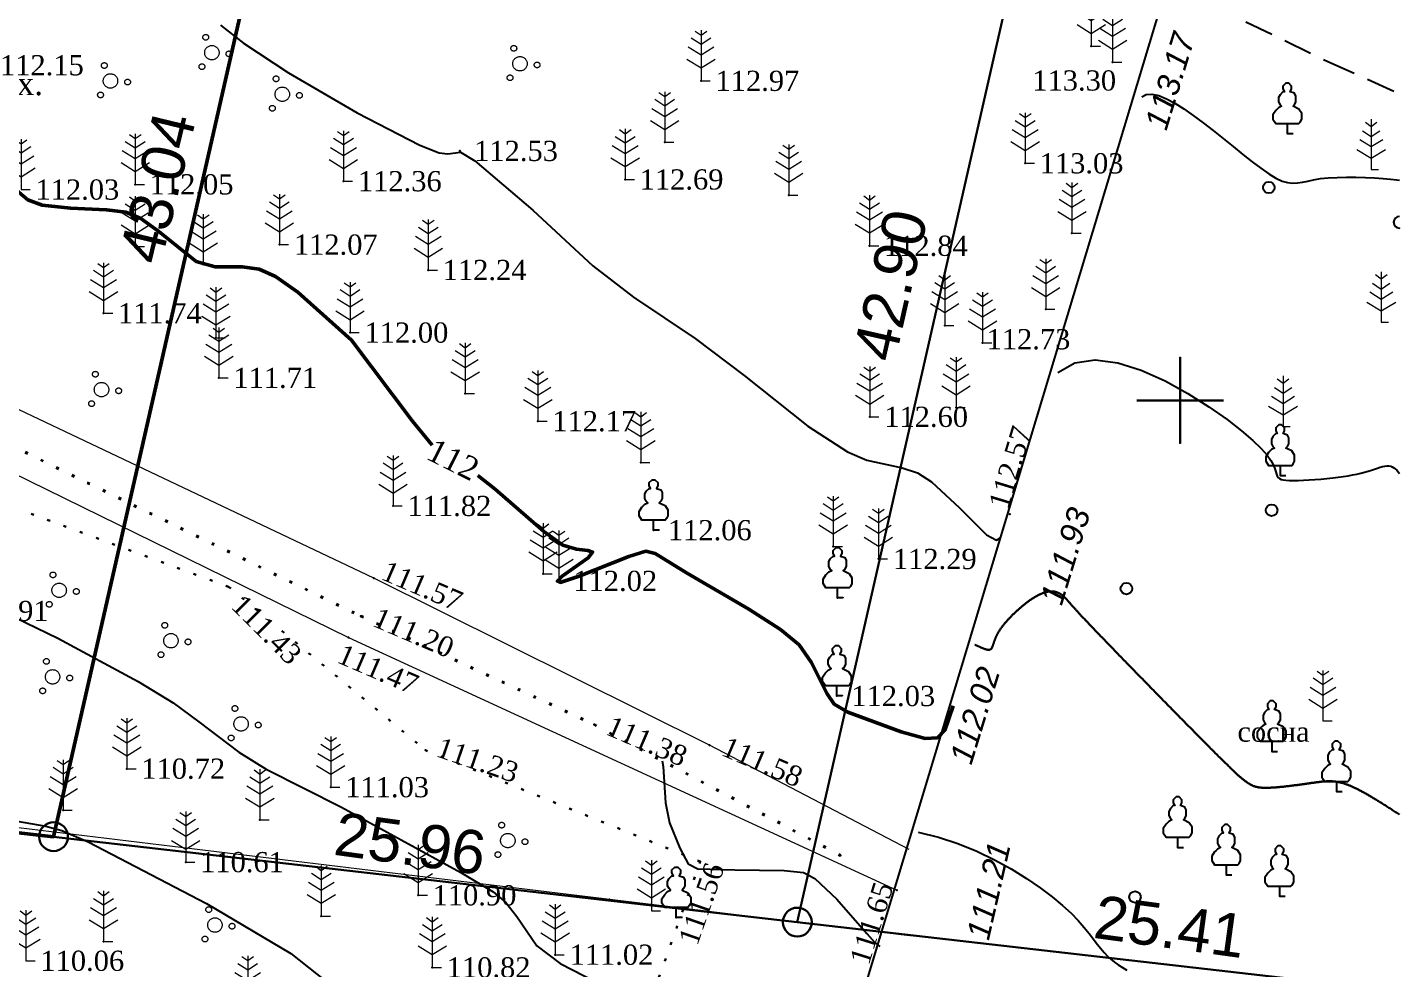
# Model space of a CAD drawing. Header units: millimetres. Extents: x 5405550 to 5405658, y 5524764 to 5524865.
# Drawn here: x 5405610.03 to 5405657.61, y 5524780.3 to 5524812.93 of the extents above; entities that cross this region are included whole.
import ezdxf
from ezdxf.enums import TextEntityAlignment as Align

# ---------------------------------------------------------------- set-up
doc = ezdxf.new("R2010")
doc.units = ezdxf.units.MM
for name, pattern in [('0', [0]), ('DASHEDX2', [1.5, 1, -0.5]), ('HIDDEN', [0.5, 0, -0.5]), ('суцільна', [50, 50, 0])]:
    doc.linetypes.add(name, pattern=pattern)
for name, color, linetype, lineweight in [('11900000', 1, 'Continuous', 30), ('Горизонтали--MAJ', 32, 'Continuous', 30), ('Контур', 7, 'HIDDEN', 30), ('Межа', 104, 'Continuous', 30), ('ограждение', 7, 'ZABOR', 20), ('рельеф', 7, 'Continuous', 0), ('ТОЧКИ', 7, 'Continuous', 30), ('усл. знак', 7, 'суцільна', 20)]:
    doc.layers.add(name, color=color, linetype=linetype, lineweight=lineweight)
for name, color, linetype in [('12000000', 7, 'Continuous'), ('71132010', 94, 'Continuous'), ('71132060', 7, '0'), ('SC007', 7, 'Continuous'), ('вис_1_1', 170, 'Continuous'), ('горизонт_1', 12, 'Continuous'), ('горизонтали', 42, 'Continuous'), ('Горизонтали--MIN', 32, 'Continuous'), ('дороги', 7, 'Continuous'), ('Ділянки_Межі', 10, 'Continuous'), ('надписи', 7, 'Continuous'), ('Ограда каменная', 7, 'g5_472'), ('промеры', 185, 'Continuous'), ('Растительность', 7, 'Continuous')]:
    doc.layers.add(name, color=color, linetype=linetype)
doc.styles.get("Standard").update_dxf_attribs({"font": 'arial.ttf'})
doc.styles.add('times', font='times.ttf')
doc.styles.add('WMF-Arial Cyr2', font='ariali.ttf')
doc.linetypes.add('g5_472', pattern='A,0,-4,[25,GUGK_2005.shx,S=0.4,R=0,X=0,Y=-0.2],0', length=4)
doc.linetypes.add('ZABOR', pattern='A,1,-0.1,[132,ltypeshp.shx,S=0.25,R=0,X=-0.1,Y=0],-0.4,1', length=2.5)
doc.linetypes.add('ЗаборДерПр', pattern='A,1,[130,ltypeshp.shx,S=0.25,R=0,X=0,Y=-0.25],1.5', length=2.5)
doc.linetypes.add('канава 0', pattern='A,0.9,0,["|",Standard,S=0.25,R=0,X=0,Y=0],0.1', length=1)

# ---------------------------------------------------------------- blocks, each defined once
blk = doc.blocks.new('A$C72385B22')
at = {"layer": 'усл. знак'}
for centre, radius in [((-0.02, 1.49), 0.25), ((0, 0), 0.625), ((-1.29, -0.64), 0.25), ((1.28, -0.76), 0.25)]:
    blk.add_circle(centre, radius, dxfattribs=at)
blk = doc.blocks.new('A$C51FE15A3')
at = {"layer": 'Растительность', "color": 94, "lineweight": 0}
for points in [[(-0.343, 1.489), (0, 1.267), (0.343, 1.489)], [(-0.201, 1.726), (0, 1.584), (0.201, 1.726)], [(0, 1.75), (0, 0), (0.319, 0)], [(-0.447, 1.172), (0, 0.895), (0.447, 1.172)], [(-0.493, 0.753), (0, 0.444), (0.493, 0.753)]]:
    blk.add_lwpolyline(points, dxfattribs=at)
blk = doc.blocks.new('A$C2ACB5305')
at = {"layer": 'Растительность'}
blk.add_lwpolyline([(0.2, 0), (0.2, 0), (0, 0), (0, 0.35), (-0.4, 0.35), (-0.5, 0.5), (-0.5, 0.65), (-0.4, 0.8), (-0.3, 0.9), (-0.2, 0.95), (-0.25, 1), (-0.3, 1.1), (-0.3, 1.25), (-0.25, 1.35), (-0.15, 1.45), (-0.1, 1.45), (-0.15, 1.55), (-0.15, 1.65), (-0.05, 1.75), (0.05, 1.75), (0.15, 1.65), (0.15, 1.55), (0.1, 1.45), (0.25, 1.4), (0.3, 1.3), (0.3, 1.1), (0.25, 1), (0.2, 0.95), (0.4, 0.85), (0.5, 0.7), (0.5, 0.5), (0.45, 0.4), (0.4, 0.35), (0, 0.35)], dxfattribs=at)
blk = doc.blocks.new('SYMBOL71132010')
at = {"layer": 'SC007'}
for points in [[(0.05, 1.75), (-0.05, 1.75), (-0.15, 1.65), (-0.15, 1.55), (-0.1, 1.45), (-0.15, 1.45), (-0.25, 1.35), (-0.3, 1.25), (-0.3, 1.1), (-0.25, 1), (-0.2, 0.95), (-0.3, 0.9), (-0.35, 0.85), (-0.4, 0.8), (-0.5, 0.65), (-0.5, 0.5), (-0.4, 0.35), (-0.3, 0.35), (-0.1, 0.35), (0, 0.35), (0.15, 0.35), (0.4, 0.35), (0.45, 0.4), (0.5, 0.5), (0.5, 0.7), (0.4, 0.85), (0.2, 0.95), (0.25, 1), (0.3, 1.1), (0.3, 1.3), (0.25, 1.4), (0.1, 1.45), (0.15, 1.55), (0.15, 1.65), (0.05, 1.75)], [(0, 0.35), (0, 0), (0.2, 0)]]:
    blk.add_lwpolyline(points, dxfattribs=at)
blk = doc.blocks.new('SYMBOL71132060')
at = {"layer": 'SC007', "color": 94, "lineweight": 0}
for points in [[(-0.2, 1.65), (0, 1.5), (0.2, 1.65)], [(0, 1.75), (0, 0), (0.25, 0)], [(-0.4, 1.05), (0, 0.8), (0.4, 1.05)], [(-0.3, 1.35), (0, 1.15), (0.3, 1.35)], [(-0.5, 0.7), (0, 0.4), (0.5, 0.7)]]:
    blk.add_lwpolyline(points, dxfattribs=at)

msp = doc.modelspace()

# ---------------------------------------------------------------- hatches: boundary and pattern name
at = {"layer": '12000000', "lineweight": 15, "ltscale": 0.02, "extrusion": (-0.000964997, -0.001555, 0.999998)}
for points in [[(5404034.369, 5522179.952, 1), (5404034.706, 5522179.974, 1)], [(5404025.82, 5522173.277, 1), (5404026.157, 5522173.299, 1)], [(5404023.72, 5522172.639, 1), (5404024.057, 5522172.66, 1)], [(5404033.723, 5522168.291, 1), (5404034.06, 5522168.312, 1)], [(5404023.268, 5522161.132, 1), (5404023.605, 5522161.154, 1)]]:
    msp.add_hatch(color=7, dxfattribs=at).paths.add_polyline_path(points)

# ---------------------------------------------------------------- linework, layer by layer
at = {"layer": '11900000', "color": 0, "linetype": '0', "lineweight": 15, "ltscale": 0.7}
for points in [[(5405650, 5524798.496), (5405650, 5524801.504)], [(5405650, 5524798.496), (5405650, 5524801.504)], [(5405650, 5524798.496), (5405650, 5524801.504)], [(5405650, 5524798.496), (5405650, 5524801.504)], [(5405650, 5524798.496), (5405650, 5524801.504)], [(5405650, 5524798.496), (5405650, 5524801.504)], [(5405650, 5524798.496), (5405650, 5524801.504)], [(5405650, 5524798.496), (5405650, 5524801.504)], [(5405650, 5524798.496), (5405650, 5524801.504)], [(5405650, 5524798.496), (5405650, 5524801.504)], [(5405650, 5524798.496), (5405650, 5524801.504)], [(5405650, 5524798.496), (5405650, 5524801.504)], [(5405650, 5524798.496), (5405650, 5524801.504)], [(5405650, 5524798.496), (5405650, 5524801.504)], [(5405650, 5524798.496), (5405650, 5524801.504)], [(5405650, 5524798.496), (5405650, 5524801.504)], [(5405650, 5524798.496), (5405650, 5524801.504)], [(5405650, 5524798.496), (5405650, 5524801.504)], [(5405650, 5524798.496), (5405650, 5524801.504)], [(5405650, 5524798.496), (5405650, 5524801.504)], [(5405650, 5524798.496), (5405650, 5524801.504)], [(5405650, 5524798.496), (5405650, 5524801.504)], [(5405650, 5524798.496), (5405650, 5524801.504)], [(5405650, 5524798.496), (5405650, 5524801.504)], [(5405650, 5524798.496), (5405650, 5524801.504)], [(5405650, 5524798.496), (5405650, 5524801.504)], [(5405650, 5524798.496), (5405650, 5524801.504)], [(5405648.496, 5524800), (5405651.504, 5524800)], [(5405648.496, 5524800), (5405651.504, 5524800)], [(5405648.496, 5524800), (5405651.504, 5524800)], [(5405648.496, 5524800), (5405651.504, 5524800)], [(5405648.496, 5524800), (5405651.504, 5524800)], [(5405648.496, 5524800), (5405651.504, 5524800)], [(5405648.496, 5524800), (5405651.504, 5524800)], [(5405648.496, 5524800), (5405651.504, 5524800)], [(5405648.496, 5524800), (5405651.504, 5524800)], [(5405648.496, 5524800), (5405651.504, 5524800)], [(5405648.496, 5524800), (5405651.504, 5524800)], [(5405648.496, 5524800), (5405651.504, 5524800)], [(5405648.496, 5524800), (5405651.504, 5524800)], [(5405648.496, 5524800), (5405651.504, 5524800)], [(5405648.496, 5524800), (5405651.504, 5524800)]]:
    msp.add_lwpolyline(points, dxfattribs=at)
at = {"layer": '11900000', "linetype": '0', "lineweight": 15, "ltscale": 0.7}
for points in [[(5405650, 5524798.496), (5405650, 5524801.504)], [(5405650, 5524798.496), (5405650, 5524801.504)], [(5405650, 5524798.496), (5405650, 5524801.504)], [(5405650, 5524798.496), (5405650, 5524801.504)], [(5405650, 5524798.496), (5405650, 5524801.504)], [(5405648.496, 5524800), (5405651.504, 5524800)], [(5405648.496, 5524800), (5405651.504, 5524800)]]:
    msp.add_lwpolyline(points, dxfattribs=at)
at = {"layer": '11900000', "color": 7}
for points in [[(5405650, 5524798.5, 0), (5405650, 5524801.5, 0)], [(5405650, 5524798.5, 0), (5405650, 5524801.5, 0)], [(5405648.5, 5524800, 0), (5405651.5, 5524800, 0)], [(5405648.5, 5524800, 0), (5405651.5, 5524800, 0)]]:
    msp.add_polyline3d(points, dxfattribs=at)
at = {"layer": 'вис_1_1', "color": 7}
for p in [(5405646.92, 5524812.28, 113.37), (5405647.66, 5524811.73, 113.3), (5405633.39, 5524811.08, 112.97), (5405632.13, 5524808.95, 112.86), (5405625.02, 5524808.65, 112.53), (5405625.02, 5524808.65, 112.53), (5405625.03, 5524808.65, 112.49), (5405644.63, 5524808.22, 113.03), (5405613.77, 5524807.49, 112.05), (5405620.99, 5524807.6, 112.36), (5405630.76, 5524807.66, 112.69), (5405636.43, 5524807.12, 112.83), (5405646.25, 5524805.8, 112.94), (5405613.77, 5524805.33, 111.93), (5405618.77, 5524805.4, 112.07), (5405639.23, 5524805.36, 112.84), (5405616.13, 5524804.71, 112.01), (5405623.93, 5524804.52, 112.24), (5405612.67, 5524803.02, 111.74), (5405645.34, 5524803.16, 112.89), (5405621.22, 5524802.35, 112), (5405641.84, 5524802.6, 112.75), (5405616.57, 5524802.17, 111.75), (5405643.15, 5524802, 112.73), (5405616.67, 5524800.78, 111.71), (5405625.21, 5524800.24, 112.17), (5405639.24, 5524799.43, 112.6), (5405642.23, 5524799.75, 112.66), (5405627.73, 5524799.28, 112.17), (5405631.3, 5524797.85, 112.23), (5405622.71, 5524796.34, 111.82), (5405644.1, 5524796.05, 112.57), (5405631.74, 5524795.5, 112.06), (5405637.97, 5524794.93, 112.29), (5405639.54, 5524794.5, 112.29), (5405622.04, 5524793.83, 111.57), (5405627.91, 5524793.99, 111.93), (5405628.46, 5524793.74, 112.02), (5405617.01, 5524793.54, 111.43), (5405638.12, 5524793.15, 112.16), (5405621.59, 5524792.52, 111.2), (5405621.16, 5524791.78, 111.47), (5405638.1, 5524789.75, 112.03), (5405629.68, 5524788.76, 111.38), (5405633.68, 5524788.04, 111.58), (5405623.84, 5524787.87, 111.23), (5405613.48, 5524787.23, 110.72), (5405620.55, 5524786.59, 111.03), (5405611.27, 5524785.79, 110.57), (5405618.09, 5524785.46, 110.87), (5405638.23, 5524784.22, 111.59), (5405615.52, 5524783.99, 110.61), (5405633.36, 5524784.01, 111.56), (5405623.58, 5524782.84, 110.9), (5405640.18, 5524783.02, 111.65), (5405630.22, 5524782.7, 111.13), (5405620.22, 5524782.12, 110.7), (5405632.53, 5524782.07, 111.19), (5405612.67, 5524781.24, 110.16), (5405624.07, 5524780.34, 110.82), (5405628.33, 5524780.78, 111.02)]:
    msp.add_point(p, dxfattribs=at)
at = {"layer": 'горизонт_1', "color": 32}
for points in [[(5405616.73, 5524813.01, 112.5), (5405617.53, 5524812.38, 112.5), (5405619.08, 5524811.36, 112.5), (5405621.47, 5524809.97, 112.5), (5405623.64, 5524808.85, 112.5), (5405624.31, 5524808.58, 112.5), (5405624.61, 5524808.55, 112.5), (5405625.05, 5524808.61, 112.5), (5405625.54, 5524808.31, 112.5), (5405627.56, 5524806.6, 112.5), (5405629.64, 5524804.66, 112.5), (5405631.05, 5524803.58, 112.5), (5405633.19, 5524802.15, 112.5), (5405634.88, 5524800.86, 112.5), (5405637.09, 5524799.11, 112.5), (5405638.47, 5524798.21, 112.5), (5405639.14, 5524797.93, 112.5), (5405640.36, 5524797.66, 112.5), (5405640.9, 5524797.49, 112.5), (5405641.38, 5524797.17, 112.5), (5405642.35, 5524796.27, 112.5), (5405643.29, 5524795.34, 112.5), (5405643.63, 5524795.15, 112.5), (5405643.78, 5524795.25, 112.5)], [(5405608.12, 5524793.19, 111), (5405611.09, 5524791.76, 111), (5405613.87, 5524790.25, 111), (5405615.08, 5524789.51, 111), (5405615.98, 5524788.86, 111), (5405617.36, 5524787.8, 111), (5405618.31, 5524787.21, 111), (5405620.92, 5524785.89, 111), (5405625.06, 5524783.63, 111), (5405626.18, 5524782.96, 111), (5405626.62, 5524782.59, 111), (5405627, 5524782.11, 111), (5405627.69, 5524781.09, 111), (5405628.5, 5524780.48, 111), (5405631.83, 5524778.77, 111)], [(5405609.14, 5524785.5, 110.5), (5405610.67, 5524785.24, 110.5), (5405611.23, 5524785.09, 110.5), (5405612.14, 5524784.69, 110.5), (5405616.24, 5524782.55, 110.5), (5405619.17, 5524780.82, 110.5), (5405620.95, 5524779.41, 110.5), (5405622.71, 5524777.68, 110.5), (5405623.92, 5524776.52, 110.5), (5405625.28, 5524775.43, 110.5), (5405626.47, 5524774.68, 110.5), (5405629.02, 5524773.44, 110.5), (5405629.88, 5524772.97, 110.5), (5405630.6, 5524772.4, 110.5), (5405631.53, 5524771.66, 110.5), (5405632.28, 5524771.23, 110.5), (5405633.51, 5524770.7, 110.5), (5405633.97, 5524770.42, 110.5), (5405634.33, 5524769.97, 110.5), (5405634.57, 5524769.46, 110.5), (5405634.79, 5524768.69, 110.5), (5405634.99, 5524768.39, 110.5), (5405635.463, 5524768.084, 110.5)]]:
    msp.add_polyline3d(points, dxfattribs=at)
at = {"layer": 'горизонтали', "color": 32, "lineweight": 50}
for points in [[(5405609.51, 5524807.4, 112), (5405610.05, 5524806.95, 112), (5405610.54, 5524806.77, 112), (5405611.52, 5524806.66, 112), (5405612.77, 5524806.61, 112), (5405613.44, 5524806.52, 112), (5405613.97, 5524806.31, 112), (5405614.59, 5524805.86, 112), (5405615.88, 5524804.82, 112), (5405616.54, 5524804.63, 112), (5405617.48, 5524804.63, 112), (5405618.07, 5524804.55, 112), (5405618.63, 5524804.3, 112), (5405619.41, 5524803.75, 112), (5405621.27, 5524802.09, 112), (5405623.39, 5524799.28, 112), (5405624.07, 5524798.45, 112)], [(5405625.654, 5524797.392, 112), (5405626.25, 5524796.92, 112), (5405627.94, 5524795.45, 112), (5405628.6, 5524794.98, 112), (5405629.07, 5524794.84, 112), (5405629.46, 5524794.8, 112), (5405629.63, 5524794.74, 112), (5405629.48, 5524794.54, 112), (5405628.57, 5524793.9, 112), (5405628.41, 5524793.73, 112), (5405628.51, 5524793.69, 112), (5405629.16, 5524793.9, 112), (5405630.89, 5524794.59, 112), (5405631.48, 5524794.77, 112), (5405631.8, 5524794.69, 112), (5405632.89, 5524794.02, 112), (5405635.05, 5524792.76, 112), (5405636.14, 5524792.06, 112), (5405636.79, 5524791.52, 112), (5405637.21, 5524790.92, 112), (5405637.76, 5524789.82, 112), (5405638.01, 5524789.47, 112), (5405638.48, 5524789.19, 112), (5405640.33, 5524788.51, 112), (5405641.16, 5524788.28, 112), (5405641.59, 5524788.3, 112), (5405641.84, 5524788.57, 112), (5405642.13, 5524789.41, 112)]]:
    msp.add_polyline3d(points, dxfattribs=at)
at = {"layer": 'горизонтали', "color": 32}
msp.add_polyline3d([(5405632.045, 5524787.504, 111.5), (5405632.08, 5524787.31, 111.5), (5405632.16, 5524786.05, 111.5), (5405632.3, 5524785.35, 111.5), (5405632.65, 5524784.47, 111.5), (5405632.94, 5524783.93, 111.5), (5405633.28, 5524783.76, 111.5), (5405634.56, 5524783.72, 111.5), (5405636.27, 5524783.7, 111.5), (5405636.94, 5524783.63, 111.5), (5405637.34, 5524783.42, 111.5), (5405638.1, 5524782.71, 111.5), (5405639.14, 5524781.51, 111.5), (5405639.42, 5524781.2, 111.5), (5405639.59, 5524781.07, 111.5)], dxfattribs=at)
at = {"layer": 'Горизонтали--MAJ'}
msp.add_lwpolyline([(5405657.61, 5524785.638), (5405657.606, 5524785.64), (5405657.572, 5524785.662), (5405657.539, 5524785.684), (5405657.505, 5524785.706), (5405657.471, 5524785.728), (5405657.438, 5524785.749), (5405657.405, 5524785.771), (5405657.371, 5524785.792), (5405657.338, 5524785.814), (5405657.305, 5524785.835), (5405657.272, 5524785.856), (5405657.239, 5524785.877), (5405657.206, 5524785.898), (5405657.173, 5524785.919), (5405657.141, 5524785.94), (5405657.108, 5524785.96), (5405657.076, 5524785.981), (5405657.043, 5524786.001), (5405657.011, 5524786.021), (5405656.979, 5524786.041), (5405656.947, 5524786.061), (5405656.915, 5524786.081), (5405656.884, 5524786.1), (5405656.852, 5524786.12), (5405656.821, 5524786.139), (5405656.79, 5524786.158), (5405656.759, 5524786.177), (5405656.728, 5524786.195), (5405656.697, 5524786.213), (5405656.667, 5524786.232), (5405656.636, 5524786.25), (5405656.606, 5524786.267), (5405656.577, 5524786.285), (5405656.547, 5524786.302), (5405656.517, 5524786.319), (5405656.488, 5524786.336), (5405656.459, 5524786.353), (5405656.43, 5524786.369), (5405656.402, 5524786.385), (5405656.373, 5524786.401), (5405656.345, 5524786.416), (5405656.317, 5524786.431), (5405656.29, 5524786.446), (5405656.262, 5524786.461), (5405656.235, 5524786.475), (5405656.208, 5524786.49), (5405656.182, 5524786.503), (5405656.155, 5524786.517), (5405656.129, 5524786.53), (5405656.103, 5524786.543), (5405656.078, 5524786.555), (5405656.053, 5524786.567), (5405656.028, 5524786.579), (5405656.003, 5524786.591), (5405655.979, 5524786.602), (5405655.955, 5524786.613), (5405655.931, 5524786.623), (5405655.908, 5524786.633), (5405655.884, 5524786.643), (5405655.861, 5524786.652), (5405655.839, 5524786.661), (5405655.817, 5524786.67), (5405655.795, 5524786.679), (5405655.773, 5524786.687), (5405655.751, 5524786.694), (5405655.73, 5524786.702), (5405655.709, 5524786.709), (5405655.688, 5524786.716), (5405655.667, 5524786.722), (5405655.647, 5524786.728), (5405655.627, 5524786.734), (5405655.606, 5524786.74), (5405655.587, 5524786.745), (5405655.567, 5524786.75), (5405655.547, 5524786.754), (5405655.528, 5524786.759), (5405655.508, 5524786.763), (5405655.489, 5524786.767), (5405655.47, 5524786.77), (5405655.451, 5524786.774), (5405655.432, 5524786.777), (5405655.413, 5524786.779), (5405655.395, 5524786.782), (5405655.376, 5524786.784), (5405655.357, 5524786.786), (5405655.339, 5524786.788), (5405655.32, 5524786.79), (5405655.301, 5524786.791), (5405655.283, 5524786.792), (5405655.264, 5524786.793), (5405655.246, 5524786.794), (5405655.227, 5524786.795), (5405655.208, 5524786.795), (5405655.19, 5524786.795), (5405655.171, 5524786.795), (5405655.152, 5524786.795), (5405655.133, 5524786.795), (5405655.114, 5524786.794), (5405655.095, 5524786.793), (5405655.076, 5524786.792), (5405655.057, 5524786.791), (5405655.037, 5524786.79), (5405655.018, 5524786.789), (5405654.998, 5524786.787), (5405654.978, 5524786.786), (5405654.958, 5524786.784), (5405654.938, 5524786.782), (5405654.918, 5524786.78), (5405654.897, 5524786.778), (5405654.876, 5524786.776), (5405654.855, 5524786.773), (5405654.834, 5524786.771), (5405654.813, 5524786.768), (5405654.791, 5524786.765), (5405654.769, 5524786.763), (5405654.747, 5524786.76), (5405654.725, 5524786.757), (5405654.702, 5524786.754), (5405654.679, 5524786.751), (5405654.656, 5524786.747), (5405654.632, 5524786.744), (5405654.608, 5524786.741), (5405654.584, 5524786.737), (5405654.559, 5524786.734), (5405654.535, 5524786.731), (5405654.51, 5524786.727), (5405654.484, 5524786.724), (5405654.459, 5524786.72), (5405654.433, 5524786.716), (5405654.407, 5524786.713), (5405654.381, 5524786.709), (5405654.355, 5524786.705), (5405654.328, 5524786.701), (5405654.301, 5524786.698), (5405654.274, 5524786.694), (5405654.247, 5524786.69), (5405654.22, 5524786.686), (5405654.192, 5524786.683), (5405654.165, 5524786.679), (5405654.137, 5524786.675), (5405654.109, 5524786.671), (5405654.082, 5524786.668), (5405654.054, 5524786.664), (5405654.025, 5524786.66), (5405653.997, 5524786.656), (5405653.969, 5524786.653), (5405653.941, 5524786.649), (5405653.913, 5524786.645), (5405653.885, 5524786.642), (5405653.856, 5524786.638), (5405653.828, 5524786.635), (5405653.8, 5524786.631), (5405653.772, 5524786.628), (5405653.744, 5524786.625), (5405653.715, 5524786.621), (5405653.687, 5524786.618), (5405653.66, 5524786.615), (5405653.632, 5524786.612), (5405653.604, 5524786.609), (5405653.576, 5524786.606), (5405653.549, 5524786.603), (5405653.521, 5524786.6), (5405653.494, 5524786.597), (5405653.467, 5524786.595), (5405653.44, 5524786.592), (5405653.413, 5524786.59), (5405653.387, 5524786.588), (5405653.36, 5524786.585), (5405653.334, 5524786.583), (5405653.308, 5524786.581), (5405653.283, 5524786.579), (5405653.257, 5524786.577), (5405653.232, 5524786.576), (5405653.207, 5524786.574), (5405653.183, 5524786.573), (5405653.158, 5524786.572), (5405653.134, 5524786.57), (5405653.111, 5524786.569), (5405653.087, 5524786.569), (5405653.064, 5524786.568), (5405653.042, 5524786.567), (5405653.019, 5524786.567), (5405652.997, 5524786.567), (5405652.976, 5524786.566), (5405652.955, 5524786.567), (5405652.934, 5524786.567), (5405652.913, 5524786.567), (5405652.893, 5524786.568), (5405652.873, 5524786.569), (5405652.854, 5524786.57), (5405652.834, 5524786.571), (5405652.815, 5524786.572), (5405652.797, 5524786.574), (5405652.778, 5524786.576), (5405652.76, 5524786.578), (5405652.742, 5524786.581), (5405652.725, 5524786.583), (5405652.707, 5524786.587), (5405652.69, 5524786.59), (5405652.673, 5524786.593), (5405652.656, 5524786.597), (5405652.639, 5524786.602), (5405652.622, 5524786.606), (5405652.605, 5524786.611), (5405652.588, 5524786.617), (5405652.572, 5524786.622), (5405652.555, 5524786.628), (5405652.539, 5524786.635), (5405652.522, 5524786.642), (5405652.506, 5524786.649), (5405652.489, 5524786.656), (5405652.472, 5524786.664), (5405652.456, 5524786.673), (5405652.439, 5524786.682), (5405652.422, 5524786.691), (5405652.405, 5524786.701), (5405652.387, 5524786.711), (5405652.37, 5524786.722), (5405652.352, 5524786.733), (5405652.335, 5524786.745), (5405652.317, 5524786.758), (5405652.298, 5524786.77), (5405652.28, 5524786.784), (5405652.261, 5524786.798), (5405652.242, 5524786.812), (5405652.223, 5524786.827), (5405652.203, 5524786.843), (5405652.183, 5524786.859), (5405652.162, 5524786.876), (5405652.142, 5524786.893), (5405652.12, 5524786.911), (5405652.099, 5524786.93), (5405652.077, 5524786.949), (5405652.054, 5524786.969), (5405652.031, 5524786.989), (5405652.008, 5524787.01), (5405651.984, 5524787.032), (5405651.959, 5524787.055), (5405651.934, 5524787.078), (5405651.908, 5524787.102), (5405651.882, 5524787.126), (5405651.855, 5524787.152), (5405651.828, 5524787.178), (5405651.8, 5524787.205), (5405651.771, 5524787.232), (5405651.742, 5524787.26), (5405651.712, 5524787.29), (5405651.681, 5524787.319), (5405651.65, 5524787.35), (5405651.618, 5524787.381), (5405651.585, 5524787.413), (5405651.551, 5524787.446), (5405651.517, 5524787.479), (5405651.483, 5524787.514), (5405651.447, 5524787.549), (5405651.411, 5524787.584), (5405651.374, 5524787.621), (5405651.337, 5524787.658), (5405651.299, 5524787.695), (5405651.261, 5524787.733), (5405651.222, 5524787.772), (5405651.182, 5524787.812), (5405651.142, 5524787.852), (5405651.101, 5524787.893), (5405651.06, 5524787.934), (5405651.018, 5524787.976), (5405650.976, 5524788.018), (5405650.934, 5524788.061), (5405650.89, 5524788.104), (5405650.847, 5524788.148), (5405650.803, 5524788.192), (5405650.759, 5524788.236), (5405650.714, 5524788.281), (5405650.669, 5524788.327), (5405650.623, 5524788.373), (5405650.578, 5524788.419), (5405650.531, 5524788.466), (5405650.485, 5524788.512), (5405650.438, 5524788.56), (5405650.391, 5524788.607), (5405650.344, 5524788.655), (5405650.296, 5524788.703), (5405650.249, 5524788.752), (5405650.201, 5524788.8), (5405650.153, 5524788.849), (5405650.104, 5524788.898), (5405650.056, 5524788.947), (5405650.007, 5524788.997), (5405649.958, 5524789.047), (5405649.909, 5524789.096), (5405649.86, 5524789.146), (5405649.811, 5524789.196), (5405649.762, 5524789.246), (5405649.713, 5524789.296), (5405649.663, 5524789.347), (5405649.614, 5524789.397), (5405649.565, 5524789.447), (5405649.515, 5524789.498), (5405649.466, 5524789.548), (5405649.416, 5524789.598), (5405649.367, 5524789.649), (5405649.318, 5524789.699), (5405649.269, 5524789.749), (5405649.22, 5524789.799), (5405649.171, 5524789.849), (5405649.122, 5524789.899), (5405649.073, 5524789.949), (5405649.025, 5524789.998), (5405648.976, 5524790.048), (5405648.928, 5524790.097), (5405648.88, 5524790.146), (5405648.833, 5524790.195), (5405648.785, 5524790.244), (5405648.738, 5524790.292), (5405648.691, 5524790.34), (5405648.644, 5524790.388), (5405648.597, 5524790.436), (5405648.551, 5524790.483), (5405648.505, 5524790.531), (5405648.459, 5524790.578), (5405648.414, 5524790.624), (5405648.369, 5524790.67), (5405648.324, 5524790.717), (5405648.279, 5524790.762), (5405648.235, 5524790.808), (5405648.191, 5524790.853), (5405648.147, 5524790.898), (5405648.104, 5524790.942), (5405648.061, 5524790.986), (5405648.018, 5524791.03), (5405647.976, 5524791.074), (5405647.934, 5524791.117), (5405647.893, 5524791.159), (5405647.851, 5524791.202), (5405647.811, 5524791.244), (5405647.77, 5524791.286), (5405647.73, 5524791.327), (5405647.69, 5524791.368), (5405647.651, 5524791.408), (5405647.612, 5524791.449), (5405647.574, 5524791.488), (5405647.536, 5524791.528), (5405647.498, 5524791.567), (5405647.461, 5524791.605), (5405647.424, 5524791.644), (5405647.387, 5524791.681), (5405647.351, 5524791.719), (5405647.316, 5524791.755), (5405647.281, 5524791.792), (5405647.246, 5524791.828), (5405647.212, 5524791.863), (5405647.178, 5524791.898), (5405647.145, 5524791.933), (5405647.112, 5524791.967), (5405647.08, 5524792.001), (5405647.048, 5524792.034), (5405647.017, 5524792.067), (5405646.986, 5524792.099), (5405646.955, 5524792.131), (5405646.926, 5524792.162), (5405646.896, 5524792.193), (5405646.867, 5524792.223), (5405646.839, 5524792.253), (5405646.811, 5524792.282), (5405646.784, 5524792.311), (5405646.758, 5524792.339), (5405646.731, 5524792.366), (5405646.706, 5524792.393), (5405646.681, 5524792.42), (5405646.656, 5524792.446), (5405646.633, 5524792.471), (5405646.609, 5524792.496), (5405646.587, 5524792.52), (5405646.564, 5524792.544), (5405646.543, 5524792.567), (5405646.522, 5524792.59), (5405646.501, 5524792.612), (5405646.482, 5524792.633), (5405646.462, 5524792.654), (5405646.444, 5524792.675), (5405646.426, 5524792.694), (5405646.408, 5524792.713), (5405646.391, 5524792.732), (5405646.375, 5524792.75), (5405646.359, 5524792.768), (5405646.343, 5524792.785), (5405646.328, 5524792.802), (5405646.314, 5524792.818), (5405646.3, 5524792.833), (5405646.286, 5524792.848), (5405646.273, 5524792.863), (5405646.26, 5524792.877), (5405646.248, 5524792.891), (5405646.236, 5524792.904), (5405646.225, 5524792.917), (5405646.214, 5524792.93), (5405646.203, 5524792.942), (5405646.193, 5524792.954), (5405646.183, 5524792.965), (5405646.174, 5524792.976), (5405646.164, 5524792.987), (5405646.156, 5524792.997), (5405646.147, 5524793.007), (5405646.139, 5524793.016), (5405646.131, 5524793.026), (5405646.123, 5524793.035), (5405646.115, 5524793.043), (5405646.108, 5524793.052), (5405646.101, 5524793.06), (5405646.094, 5524793.068), (5405646.088, 5524793.075), (5405646.081, 5524793.083), (5405646.075, 5524793.09), (5405646.069, 5524793.097), (5405646.063, 5524793.103), (5405646.057, 5524793.11), (5405646.052, 5524793.116), (5405646.046, 5524793.122), (5405646.041, 5524793.128), (5405646.036, 5524793.134), (5405646.031, 5524793.14), (5405646.025, 5524793.145), (5405646.02, 5524793.151), (5405646.015, 5524793.156), (5405646.011, 5524793.161), (5405646.006, 5524793.166), (5405646.001, 5524793.171), (5405645.996, 5524793.176), (5405645.991, 5524793.181), (5405645.986, 5524793.185), (5405645.981, 5524793.19), (5405645.976, 5524793.195), (5405645.971, 5524793.199), (5405645.966, 5524793.204), (5405645.961, 5524793.208), (5405645.955, 5524793.213), (5405645.95, 5524793.218), (5405645.944, 5524793.222), (5405645.939, 5524793.227), (5405645.933, 5524793.232), (5405645.927, 5524793.236), (5405645.921, 5524793.241), (5405645.915, 5524793.246), (5405645.908, 5524793.251), (5405645.902, 5524793.255), (5405645.895, 5524793.26), (5405645.888, 5524793.265), (5405645.881, 5524793.27), (5405645.874, 5524793.275), (5405645.866, 5524793.28), (5405645.859, 5524793.284), (5405645.851, 5524793.289), (5405645.843, 5524793.294), (5405645.835, 5524793.299), (5405645.827, 5524793.303), (5405645.818, 5524793.308), (5405645.809, 5524793.313), (5405645.8, 5524793.317), (5405645.791, 5524793.321), (5405645.782, 5524793.326), (5405645.772, 5524793.33), (5405645.762, 5524793.334), (5405645.753, 5524793.338), (5405645.742, 5524793.342), (5405645.732, 5524793.345), (5405645.721, 5524793.349), (5405645.711, 5524793.352), (5405645.7, 5524793.355), (5405645.688, 5524793.358), (5405645.677, 5524793.361), (5405645.665, 5524793.364), (5405645.653, 5524793.366), (5405645.641, 5524793.368), (5405645.629, 5524793.37), (5405645.616, 5524793.372), (5405645.603, 5524793.373), (5405645.59, 5524793.374), (5405645.577, 5524793.375), (5405645.564, 5524793.376), (5405645.55, 5524793.376), (5405645.536, 5524793.376), (5405645.522, 5524793.376), (5405645.507, 5524793.376), (5405645.492, 5524793.375), (5405645.477, 5524793.374), (5405645.462, 5524793.372), (5405645.447, 5524793.37), (5405645.431, 5524793.368), (5405645.415, 5524793.365), (5405645.399, 5524793.362), (5405645.382, 5524793.359), (5405645.366, 5524793.355), (5405645.349, 5524793.351), (5405645.331, 5524793.347), (5405645.314, 5524793.342), (5405645.296, 5524793.336), (5405645.278, 5524793.33), (5405645.259, 5524793.324), (5405645.241, 5524793.317), (5405645.222, 5524793.31), (5405645.203, 5524793.302), (5405645.183, 5524793.294), (5405645.164, 5524793.286), (5405645.144, 5524793.277), (5405645.123, 5524793.267), (5405645.103, 5524793.257), (5405645.082, 5524793.246), (5405645.061, 5524793.235), (5405645.04, 5524793.224), (5405645.018, 5524793.212), (5405644.997, 5524793.199), (5405644.975, 5524793.186), (5405644.953, 5524793.173), (5405644.931, 5524793.159), (5405644.908, 5524793.145), (5405644.885, 5524793.13), (5405644.863, 5524793.115), (5405644.84, 5524793.1), (5405644.817, 5524793.084), (5405644.794, 5524793.068), (5405644.77, 5524793.052), (5405644.747, 5524793.035), (5405644.724, 5524793.018), (5405644.7, 5524793), (5405644.677, 5524792.983), (5405644.653, 5524792.965), (5405644.629, 5524792.946), (5405644.606, 5524792.928), (5405644.582, 5524792.909), (5405644.559, 5524792.89), (5405644.535, 5524792.871), (5405644.512, 5524792.851), (5405644.488, 5524792.831), (5405644.465, 5524792.811), (5405644.441, 5524792.791), (5405644.418, 5524792.771), (5405644.395, 5524792.751), (5405644.372, 5524792.73), (5405644.349, 5524792.709), (5405644.326, 5524792.688), (5405644.303, 5524792.667), (5405644.281, 5524792.646), (5405644.258, 5524792.625), (5405644.236, 5524792.604), (5405644.214, 5524792.582), (5405644.192, 5524792.561), (5405644.171, 5524792.54), (5405644.15, 5524792.518), (5405644.128, 5524792.497), (5405644.108, 5524792.475), (5405644.087, 5524792.453), (5405644.067, 5524792.432), (5405644.047, 5524792.41), (5405644.027, 5524792.389), (5405644.008, 5524792.368), (5405643.989, 5524792.346), (5405643.97, 5524792.325), (5405643.952, 5524792.304), (5405643.934, 5524792.283), (5405643.916, 5524792.262), (5405643.899, 5524792.241), (5405643.882, 5524792.22), (5405643.866, 5524792.199), (5405643.85, 5524792.179), (5405643.834, 5524792.158), (5405643.819, 5524792.138), (5405643.805, 5524792.118), (5405643.79, 5524792.098), (5405643.777, 5524792.079), (5405643.763, 5524792.059), (5405643.751, 5524792.04), (5405643.738, 5524792.021), (5405643.726, 5524792.003), (5405643.715, 5524791.984), (5405643.704, 5524791.966), (5405643.693, 5524791.948), (5405643.683, 5524791.93), (5405643.673, 5524791.912), (5405643.664, 5524791.895), (5405643.655, 5524791.878), (5405643.646, 5524791.861), (5405643.638, 5524791.844), (5405643.63, 5524791.827), (5405643.622, 5524791.811), (5405643.615, 5524791.795), (5405643.608, 5524791.78), (5405643.601, 5524791.764), (5405643.595, 5524791.749), (5405643.589, 5524791.734), (5405643.583, 5524791.719), (5405643.577, 5524791.705), (5405643.572, 5524791.691), (5405643.567, 5524791.677), (5405643.562, 5524791.663), (5405643.557, 5524791.65), (5405643.553, 5524791.637), (5405643.548, 5524791.624), (5405643.544, 5524791.611), (5405643.54, 5524791.599), (5405643.536, 5524791.587), (5405643.532, 5524791.575), (5405643.528, 5524791.564), (5405643.525, 5524791.553), (5405643.521, 5524791.542), (5405643.518, 5524791.531), (5405643.514, 5524791.521), (5405643.511, 5524791.511), (5405643.508, 5524791.501), (5405643.505, 5524791.492), (5405643.501, 5524791.483), (5405643.498, 5524791.474), (5405643.495, 5524791.465), (5405643.492, 5524791.457), (5405643.488, 5524791.449), (5405643.485, 5524791.441), (5405643.482, 5524791.434), (5405643.478, 5524791.427), (5405643.475, 5524791.42), (5405643.471, 5524791.414), (5405643.467, 5524791.408), (5405643.464, 5524791.402), (5405643.46, 5524791.396), (5405643.456, 5524791.391), (5405643.451, 5524791.386), (5405643.447, 5524791.382), (5405643.442, 5524791.378), (5405643.437, 5524791.374), (5405643.432, 5524791.37), (5405643.427, 5524791.367), (5405643.422, 5524791.364), (5405643.416, 5524791.361), (5405643.41, 5524791.359), (5405643.404, 5524791.357), (5405643.398, 5524791.356), (5405643.391, 5524791.354), (5405643.385, 5524791.353), (5405643.378, 5524791.353), (5405643.37, 5524791.352), (5405643.363, 5524791.352), (5405643.355, 5524791.352), (5405643.348, 5524791.353), (5405643.339, 5524791.353), (5405643.331, 5524791.354), (5405643.323, 5524791.356), (5405643.314, 5524791.357), (5405643.306, 5524791.359), (5405643.297, 5524791.361), (5405643.288, 5524791.363), (5405643.279, 5524791.365), (5405643.269, 5524791.367), (5405643.26, 5524791.37), (5405643.25, 5524791.373), (5405643.241, 5524791.376), (5405643.231, 5524791.379), (5405643.222, 5524791.382), (5405643.212, 5524791.386), (5405643.202, 5524791.389), (5405643.192, 5524791.393), (5405643.182, 5524791.396), (5405643.173, 5524791.4), (5405643.163, 5524791.404), (5405643.153, 5524791.408), (5405643.143, 5524791.412), (5405643.133, 5524791.416), (5405643.123, 5524791.42), (5405643.114, 5524791.425), (5405643.104, 5524791.429), (5405643.094, 5524791.433), (5405643.085, 5524791.437), (5405643.075, 5524791.442), (5405643.066, 5524791.446), (5405643.057, 5524791.45), (5405643.048, 5524791.454), (5405643.039, 5524791.458), (5405643.03, 5524791.463), (5405643.021, 5524791.467), (5405643.012, 5524791.471), (5405643.003, 5524791.475), (5405642.994, 5524791.479), (5405642.984, 5524791.484), (5405642.975, 5524791.488), (5405642.965, 5524791.492), (5405642.955, 5524791.497), (5405642.945, 5524791.501), (5405642.934, 5524791.506), (5405642.922, 5524791.511), (5405642.91, 5524791.515), (5405642.897, 5524791.52), (5405642.883, 5524791.525)], dxfattribs=at)
at = {"layer": 'Горизонтали--MIN'}
for points in [[(5405648.67, 5524810.522), (5405648.827, 5524810.605), (5405649.025, 5524810.617), (5405649.259, 5524810.566), (5405649.524, 5524810.459), (5405649.815, 5524810.304), (5405650.127, 5524810.108), (5405650.456, 5524809.88), (5405650.797, 5524809.627), (5405651.144, 5524809.356), (5405651.492, 5524809.077), (5405651.837, 5524808.797), (5405652.173, 5524808.526), (5405652.495, 5524808.273), (5405652.797, 5524808.046), (5405653.075, 5524807.853), (5405653.323, 5524807.704), (5405653.538, 5524807.605), (5405653.729, 5524807.549), (5405653.903, 5524807.529), (5405654.07, 5524807.537), (5405654.241, 5524807.565), (5405654.424, 5524807.605), (5405654.629, 5524807.648), (5405654.865, 5524807.687), (5405655.139, 5524807.715), (5405655.443, 5524807.731), (5405655.766, 5524807.737), (5405656.098, 5524807.735), (5405656.427, 5524807.726), (5405656.744, 5524807.711), (5405657.037, 5524807.692), (5405657.295, 5524807.669), (5405657.512, 5524807.645), (5405657.61, 5524807.632)], [(5405645.758, 5524800.962), (5405646.355, 5524801.304), (5405647.06, 5524801.402), (5405647.839, 5524801.301), (5405648.656, 5524801.044), (5405649.479, 5524800.675), (5405650.272, 5524800.237), (5405651, 5524799.775), (5405651.63, 5524799.333), (5405652.135, 5524798.944), (5405652.523, 5524798.614), (5405652.811, 5524798.335), (5405653.015, 5524798.103), (5405653.152, 5524797.911), (5405653.236, 5524797.755), (5405653.286, 5524797.629), (5405653.317, 5524797.526), (5405653.343, 5524797.443), (5405653.371, 5524797.377), (5405653.404, 5524797.325), (5405653.446, 5524797.287), (5405653.501, 5524797.259), (5405653.572, 5524797.241), (5405653.664, 5524797.231), (5405653.781, 5524797.226), (5405653.924, 5524797.225), (5405654.09, 5524797.227), (5405654.274, 5524797.233), (5405654.471, 5524797.242), (5405654.677, 5524797.255), (5405654.886, 5524797.27), (5405655.093, 5524797.288), (5405655.293, 5524797.309), (5405655.482, 5524797.333), (5405655.66, 5524797.358), (5405655.827, 5524797.386), (5405655.984, 5524797.416), (5405656.131, 5524797.447), (5405656.27, 5524797.48), (5405656.399, 5524797.514), (5405656.521, 5524797.548), (5405656.635, 5524797.584), (5405656.742, 5524797.618), (5405656.841, 5524797.651), (5405656.934, 5524797.68), (5405657.02, 5524797.703), (5405657.1, 5524797.72), (5405657.173, 5524797.729), (5405657.241, 5524797.729), (5405657.302, 5524797.718), (5405657.359, 5524797.697), (5405657.413, 5524797.666), (5405657.463, 5524797.627), (5405657.513, 5524797.58), (5405657.562, 5524797.526), (5405657.61, 5524797.468)], [(5405640.92, 5524785.025), (5405641.62, 5524784.855), (5405642.298, 5524784.632), (5405642.948, 5524784.367), (5405643.564, 5524784.071), (5405644.14, 5524783.754), (5405644.67, 5524783.427), (5405645.147, 5524783.101), (5405645.566, 5524782.785), (5405645.921, 5524782.49), (5405646.22, 5524782.215), (5405646.469, 5524781.962), (5405646.677, 5524781.729), (5405646.851, 5524781.516), (5405647, 5524781.322), (5405647.13, 5524781.148), (5405647.25, 5524780.993), (5405647.366, 5524780.855), (5405647.482, 5524780.733), (5405647.601, 5524780.623), (5405647.725, 5524780.522), (5405647.857, 5524780.427), (5405647.998, 5524780.334), (5405648.152, 5524780.241)]]:
    msp.add_lwpolyline(points, dxfattribs=at)
at = {"layer": 'дороги', "color": 7, "linetype": 'DASHEDX2', "elevation": 112.71}
msp.add_lwpolyline([(5405594.47, 5524850.887), (5405602.068, 5524845.753), (5405605.086, 5524843.32), (5405614.851, 5524836.171), (5405625.386, 5524827.257), (5405642.823, 5524817.696), (5405655.126, 5524811.75), (5405657.61, 5524810.634)], dxfattribs=at)
at = {"layer": 'Ділянки_Межі'}
for points in [[(5405636.727, 5524781.91), (5405646.236, 5524823.743), (5405649.017, 5524835.388), (5405657.61, 5524833.435)], [(5405657.61, 5524779.511), (5405636.727, 5524781.91)]]:
    msp.add_lwpolyline(points, dxfattribs=at)
at = {"layer": 'Ділянки_Межі', "lineweight": 50}
msp.add_lwpolyline([(5405582.792, 5524788.106), (5405592.364, 5524830.229), (5405620.476, 5524826.844), (5405610.939, 5524784.872)], close=True, dxfattribs=at)
at = {"layer": 'Ділянки_Межі'}
msp.add_lwpolyline([(5405610.939, 5524784.872), (5405620.476, 5524826.844), (5405646.236, 5524823.743), (5405636.727, 5524781.91)], close=True, dxfattribs=at)
at = {"layer": 'Контур', "color": 7, "linetype": 'HIDDEN'}
for points, elevation in [([(5405617.01, 5524793.54), (5405606.36, 5524797.46), (5405594.76, 5524804.52), (5405582.61, 5524812.11), (5405572.17, 5524820.52), (5405566.775, 5524826.641)], 110.43), ([(5405617.01, 5524793.54), (5405623.84, 5524787.87)], 110.43), ([(5405602.18, 5524781.84), (5405612.36, 5524775.96), (5405624.92, 5524771.08), (5405631.93, 5524779.99), (5405633.36, 5524784.01), (5405623.84, 5524787.87)], 108.76)]:
    msp.add_lwpolyline(points, dxfattribs=dict(at, elevation=elevation))
at = {"layer": 'Межа', "color": 2, "lineweight": 30}
msp.add_lwpolyline([(5405550.339, 5524791.834), (5405582.792, 5524788.106), (5405610.939, 5524784.872), (5405636.727, 5524781.91), (5405657.61, 5524779.511)], dxfattribs=at)
at = {"layer": 'Ограда каменная', "flags": 128}
msp.add_lwpolyline([(5405649.377, 5524813.858), (5405634.291, 5524763.843)], dxfattribs=at)
at = {"layer": 'ограждение', "color": 7, "linetype": 'ЗаборДерПр'}
msp.add_lwpolyline([(5405640.614, 5524781.43), (5405594.45, 5524787.03), (5405574.99, 5524789.16), (5405559.31, 5524790.84), (5405550.339, 5524791.811)], dxfattribs=at)
at = {"layer": 'Растительность', "color": 7}
for centre in [(5405653.075, 5524807.381), (5405653.173, 5524796.19), (5405648.139, 5524793.474), (5405648.437, 5524782.781)]:
    msp.add_circle(centre, 0.2, dxfattribs=at)
for centre, start, end in [((5405657.605, 5524806.174), 90, 270), ((5405657.592, 5524806.174), 84.769, 86.231), ((5405657.592, 5524806.174), 273.769, 275.231)]:
    msp.add_arc(centre, 0.2, start, end, dxfattribs=at)
at = {"layer": 'рельеф', "color": 7, "linetype": 'HIDDEN', "lineweight": 40, "elevation": 110.95}
msp.add_lwpolyline([(5405550.339, 5524841.58), (5405552.44, 5524839.89), (5405559.59, 5524834.38), (5405563.3, 5524831.66), (5405574.82, 5524820.67), (5405586.2, 5524811.28), (5405597.55, 5524804.25), (5405621.59, 5524792.52), (5405629.68, 5524788.76), (5405638.23, 5524784.22)], dxfattribs=at)
at = {"layer": 'рельеф', "color": 7, "linetype": 'канава 0'}
for points, elevation in [([(5405640.602, 5524784.423), (5405633.68, 5524788.04), (5405622.04, 5524793.83), (5405598.12, 5524805.19), (5405586.52, 5524812.54), (5405575.06, 5524822.5), (5405563.58, 5524832.81)], 2.6), ([(5405562.34, 5524831.04), (5405574.94, 5524819.49), (5405585.76, 5524810.47), (5405597.15, 5524803.55), (5405621.16, 5524791.78), (5405640.18, 5524783.02)], 1.98)]:
    msp.add_lwpolyline(points, dxfattribs=dict(at, elevation=elevation))
at = {"layer": 'ТОЧКИ'}
for centre in [(5405610.939, 5524784.872), (5405636.727, 5524781.91)]:
    msp.add_circle(centre, 0.5, dxfattribs=at)

# ---------------------------------------------------------------- block references
at = {"layer": '71132010'}
for p in [(5405653.718, 5524809.248, 113.12), (5405653.469, 5524797.396), (5405653.178, 5524787.829, 112.09), (5405655.418, 5524786.437, 111.97), (5405649.914, 5524784.501, 111.8), (5405651.598, 5524783.544, 111.81), (5405653.444, 5524782.806, 111.85)]:
    msp.add_blockref('SYMBOL71132010', p, dxfattribs=at)
at = {"layer": '71132060'}
for p in [(5405656.627, 5524807.999), (5405656.977, 5524802.71, 112.57), (5405653.569, 5524799.096)]:
    msp.add_blockref('SYMBOL71132060', p, dxfattribs=at)
at = {"layer": 'Растительность', "color": 7}
for name, p in [('A$C51FE15A3', (5405646.92, 5524812.28, 112.37)), ('A$C51FE15A3', (5405647.66, 5524811.73, 112.3)), ('A$C51FE15A3', (5405633.39, 5524811.08, 111.97)), ('A$C51FE15A3', (5405632.13, 5524808.95, 111.86)), ('A$C51FE15A3', (5405644.63, 5524808.22, 112.03)), ('A$C51FE15A3', (5405630.76, 5524807.66, 111.69)), ('A$C51FE15A3', (5405609.81, 5524807.31, 111.03)), ('A$C51FE15A3', (5405613.77, 5524807.49, 111.05)), ('A$C51FE15A3', (5405620.99, 5524807.6, 111.36)), ('A$C51FE15A3', (5405636.43, 5524807.12, 111.83)), ('A$C51FE15A3', (5405646.25, 5524805.8, 111.94)), ('A$C51FE15A3', (5405613.77, 5524805.33, 110.93)), ('A$C51FE15A3', (5405618.77, 5524805.4, 111.07)), ('A$C51FE15A3', (5405639.23, 5524805.36, 111.84)), ('A$C51FE15A3', (5405616.13, 5524804.71, 111.01)), ('A$C51FE15A3', (5405623.93, 5524804.52, 111.24)), ('A$C51FE15A3', (5405612.67, 5524803.02, 110.74)), ('A$C51FE15A3', (5405645.34, 5524803.16, 111.89)), ('A$C51FE15A3', (5405641.84, 5524802.6, 111.75)), ('A$C51FE15A3', (5405616.57, 5524802.17, 110.75)), ('A$C51FE15A3', (5405621.22, 5524802.35, 111)), ('A$C51FE15A3', (5405643.15, 5524802, 111.73)), ('A$C51FE15A3', (5405616.67, 5524800.78, 110.71)), ('A$C51FE15A3', (5405625.21, 5524800.24, 111.17)), ('A$C51FE15A3', (5405642.23, 5524799.75, 111.66)), ('A$C51FE15A3', (5405627.73, 5524799.28, 111.17)), ('A$C51FE15A3', (5405639.24, 5524799.43, 111.6)), ('A$C51FE15A3', (5405631.3, 5524797.85, 111.23)), ('A$C51FE15A3', (5405622.71, 5524796.34, 110.82)), ('A$C2ACB5305', (5405631.74, 5524795.5, 111.06)), ('A$C51FE15A3', (5405637.97, 5524794.93, 111.29)), ('A$C51FE15A3', (5405639.54, 5524794.5, 111.29)), ('A$C51FE15A3', (5405627.91, 5524793.99, 110.93)), ('A$C51FE15A3', (5405628.46, 5524793.74, 111.02)), ('A$C2ACB5305', (5405638.12, 5524793.15, 111.16)), ('A$C2ACB5305', (5405638.1, 5524789.75, 111.03)), ('A$C51FE15A3', (5405654.953, 5524788.886)), ('A$C51FE15A3', (5405613.48, 5524787.23, 109.72)), ('A$C51FE15A3', (5405620.55, 5524786.59, 110.03)), ('A$C51FE15A3', (5405611.27, 5524785.79, 109.57)), ('A$C51FE15A3', (5405618.09, 5524785.46, 109.87)), ('A$C51FE15A3', (5405615.52, 5524783.99, 109.61)), ('A$C51FE15A3', (5405623.58, 5524782.84, 109.9)), ('A$C51FE15A3', (5405620.22, 5524782.12, 109.7)), ('A$C51FE15A3', (5405631.667, 5524782.306, 110.13)), ('A$C2ACB5305', (5405632.53, 5524782.07, 110.19)), ('A$C51FE15A3', (5405612.67, 5524781.24, 109.16)), ('A$C51FE15A3', (5405609.98, 5524780.57, 109.06)), ('A$C51FE15A3', (5405628.33, 5524780.78, 110.02)), ('A$C51FE15A3', (5405624.07, 5524780.34, 109.82)), ('A$C51FE15A3', (5405617.67, 5524778.99, 109.19))]:
    msp.add_blockref(name, p, dxfattribs=at)
at = {"layer": 'усл. знак', "color": 7, "linetype": 'суцільна', "lineweight": 13, "xscale": 0.3999999998750298, "yscale": 0.3999999998750298, "zscale": 0.3999999998750298, "rotation": 265.3647753868261}
for p in [(5405616.428, 5524812.055), (5405627.111, 5524811.671, 112.46), (5405612.911, 5524811.075), (5405618.869, 5524810.614), (5405612.601, 5524800.372), (5405611.132, 5524793.414), (5405615.008, 5524791.667), (5405610.904, 5524790.414), (5405617.44, 5524788.782), (5405626.69, 5524784.737), (5405616.533, 5524781.809)]:
    msp.add_blockref('A$C72385B22', p, dxfattribs=at)

# ---------------------------------------------------------------- texts
at = {"layer": '12000000', "color": 7, "style": 'WMF-Arial Cyr2'}
for s, rotation, p in [('113.17', 72.8773, (5405649.525, 5524809.32, 113.17)), ('111.93', 72.8773, (5405645.896, 5524792.853, 111.93)), ('112.02', 72.8773, (5405642.762, 5524787.329, 112.02)), ('111.21', 77.0746, (5405643.367, 5524781.247, 111.21))]:
    msp.add_text(s, height=0.8, rotation=rotation, dxfattribs=at).set_placement(p)
at = {"layer": 'вис_1_1', "color": 7, "style": 'times'}
for s, p in [('112.15', (5405609.08, 5524811.62, 112.15)), ('112.97', (5405633.89, 5524811.08, 112.97)), ('113.30', (5405644.874, 5524811.092, 113.3)), ('112.53', (5405625.52, 5524808.65, 112.53)), ('112.53', (5405625.52, 5524808.65, 112.53)), ('113.03', (5405645.13, 5524808.22, 113.03)), ('112.36', (5405621.49, 5524807.6, 112.36)), ('112.69', (5405631.26, 5524807.66, 112.69)), ('112.03', (5405610.31, 5524807.31, 112.03)), ('112.05', (5405614.27, 5524807.49, 112.05)), ('112.07', (5405619.27, 5524805.4, 112.07)), ('112.84', (5405639.73, 5524805.36, 112.84)), ('112.24', (5405624.43, 5524804.52, 112.24)), ('111.74', (5405613.17, 5524803.02, 111.74)), ('112.00', (5405621.72, 5524802.35, 112)), ('112.73', (5405643.288, 5524802.121, 112.73)), ('111.71', (5405617.17, 5524800.78, 111.71)), ('112.17', (5405628.23, 5524799.28, 112.17)), ('112.60', (5405639.74, 5524799.43, 112.6)), ('111.82', (5405623.21, 5524796.34, 111.82)), ('112.06', (5405632.24, 5524795.5, 112.06)), ('112.29', (5405640.04, 5524794.5, 112.29)), ('112.02', (5405628.96, 5524793.74, 112.02)), ('110.91', (5405607.86, 5524792.7, 110.91)), ('112.03', (5405638.6, 5524789.75, 112.03)), ('110.72', (5405613.98, 5524787.23, 110.72)), ('111.03', (5405621.05, 5524786.59, 111.03)), ('110.61', (5405616.02, 5524783.99, 110.61)), ('110.90', (5405624.08, 5524782.84, 110.9)), ('110.06', (5405610.48, 5524780.57, 110.06)), ('111.02', (5405628.83, 5524780.78, 111.02)), ('110.82', (5405624.57, 5524780.34, 110.82))]:
    msp.add_text(s, height=0.7, dxfattribs=at).set_placement(p, align=Align.MIDDLE_LEFT)
for s, rotation, p in [('112.57', 73.0682, (5405643.684, 5524796.287, 112.57)), ('111.57', 336.7215, (5405622.385, 5524794.14, 111.57)), ('111.43', 315.0266, (5405617.3, 5524793.082, 111.43)), ('111.20', 336.7215, (5405622.09, 5524792.52, 111.2)), ('111.47', 336.7215, (5405620.855, 5524791.255, 111.47)), ('111.38', 336.7215, (5405630.18, 5524788.76, 111.38)), ('111.23', 341.1155, (5405624.271, 5524788.002, 111.23)), ('111.58', 336.7215, (5405634.18, 5524788.04, 111.58)), ('111.56', 70.8202, (5405632.923, 5524781.173, 111.56)), ('111.65', 72.6341, (5405638.866, 5524780.488, 111.65))]:
    msp.add_text(s, height=0.7, rotation=rotation, dxfattribs=at).set_placement(p, align=Align.MIDDLE_LEFT)
at = {"layer": 'горизонтали', "color": 32, "lineweight": 50, "style": 'times'}
msp.add_text('112', height=0.8, rotation=333.2473, dxfattribs=at).set_placement((5405624.167, 5524798.712), align=Align.TOP_LEFT)
at = {"layer": 'надписи', "color": 7, "style": 'times'}
for s, height, p in [('сух.', 0.8, (5405608.526, 5524811.384, 111.861)), ('сосна', 0.7, (5405651.987, 5524788.863, -1.174))]:
    msp.add_text(s, height=height, dxfattribs=at).set_placement(p, align=Align.TOP_LEFT)
at = {"layer": 'промеры', "char_height": 1.5, "attachment_point": 1}
for s, insert, rotation in [('43.04', (5405613.193, 5524805.009), 76.3908), ('42.90', (5405638.641, 5524801.606), 77.2307), ('25.96', (5405620.811, 5524785.738), 352.2152), ('25.41', (5405647.152, 5524782.857), 352.2152)]:
    msp.add_mtext(s, dxfattribs=dict(at, insert=insert, rotation=rotation))

doc.saveas('drawing.dxf')
